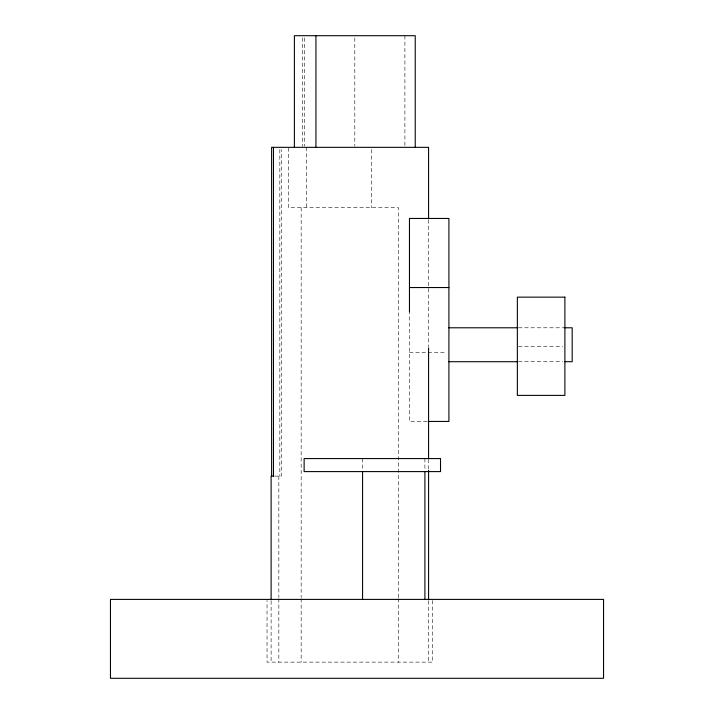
<?xml version="1.0" encoding="UTF-8"?>
<svg xmlns="http://www.w3.org/2000/svg" width="714" height="714" viewBox="0 0 714 714"><rect width="100%" height="100%" fill="white"/><g stroke="black" fill="none" stroke-linecap="round" stroke-linejoin="round"><path stroke-width="0.54" stroke-dasharray="3.57 2.68" d="M518.462 327.788L564.89 327.788M518.462 346.272L562.677 346.272M409.461 352.466L426.999 352.466M428.097 352.466L446.723 352.466M518.462 361.712L562.677 361.712M426.999 421.438L409.461 421.438L409.461 311.884M274.578 476.131L281.262 476.131L281.262 149.565M432.657 600.51L432.657 662.128L267.036 662.128L267.036 600.51M428.587 219.76L428.587 346.79M428.587 459.334L428.587 469.357M428.587 600.84L428.587 662.128M424.901 458.575L424.901 470.508M404.9 35.7L404.9 146.227M398.528 597.529L398.528 207.694L288.358 207.694L288.358 147.334M398.528 598.635L398.528 662.128M371.369 149.529L371.369 207.694M362.569 458.575L362.569 470.508M354.804 37.913L354.804 146.227M306.413 147.334L306.413 207.694M304.708 37.913L304.708 146.227M302.709 37.913L302.709 146.227M301.165 207.694L301.165 597.529M301.165 598.635L301.165 662.128M279.826 149.565L279.826 476.131M278.844 476.131L278.844 597.529M278.844 598.644L278.844 662.128M271.106 600.867L271.106 662.128"/><path stroke-width="1.07" d="M409.461 287.546L448.91 287.546M448.91 327.788L517.355 327.788M564.89 327.788L572.182 327.788L572.182 361.712L564.89 361.712M448.91 361.712L517.355 361.712M428.097 421.438L448.91 421.438L448.91 218.448L409.461 218.448L409.461 311.884M273.658 476.131L271.106 476.131L271.106 599.76M428.587 218.654L428.587 147.334L271.606 147.334L271.606 476.131M428.587 347.905L428.587 458.218M428.587 470.472L428.587 599.724M424.901 471.597L424.901 599.403M415.227 147.334L415.227 35.7L294.391 35.7L294.391 147.334M362.569 471.597L362.569 599.403M315.936 35.7L315.936 147.334M273.462 147.334L273.462 476.131M564.89 297.149L517.355 297.149L517.355 395.395L564.89 395.395L564.89 297.149M440.52 458.575L304.128 458.575L304.128 471.597L440.52 471.597L440.52 458.575M603.544 599.403L110.456 599.403L110.456 678.3L603.544 678.3L603.544 599.403"/></g></svg>
